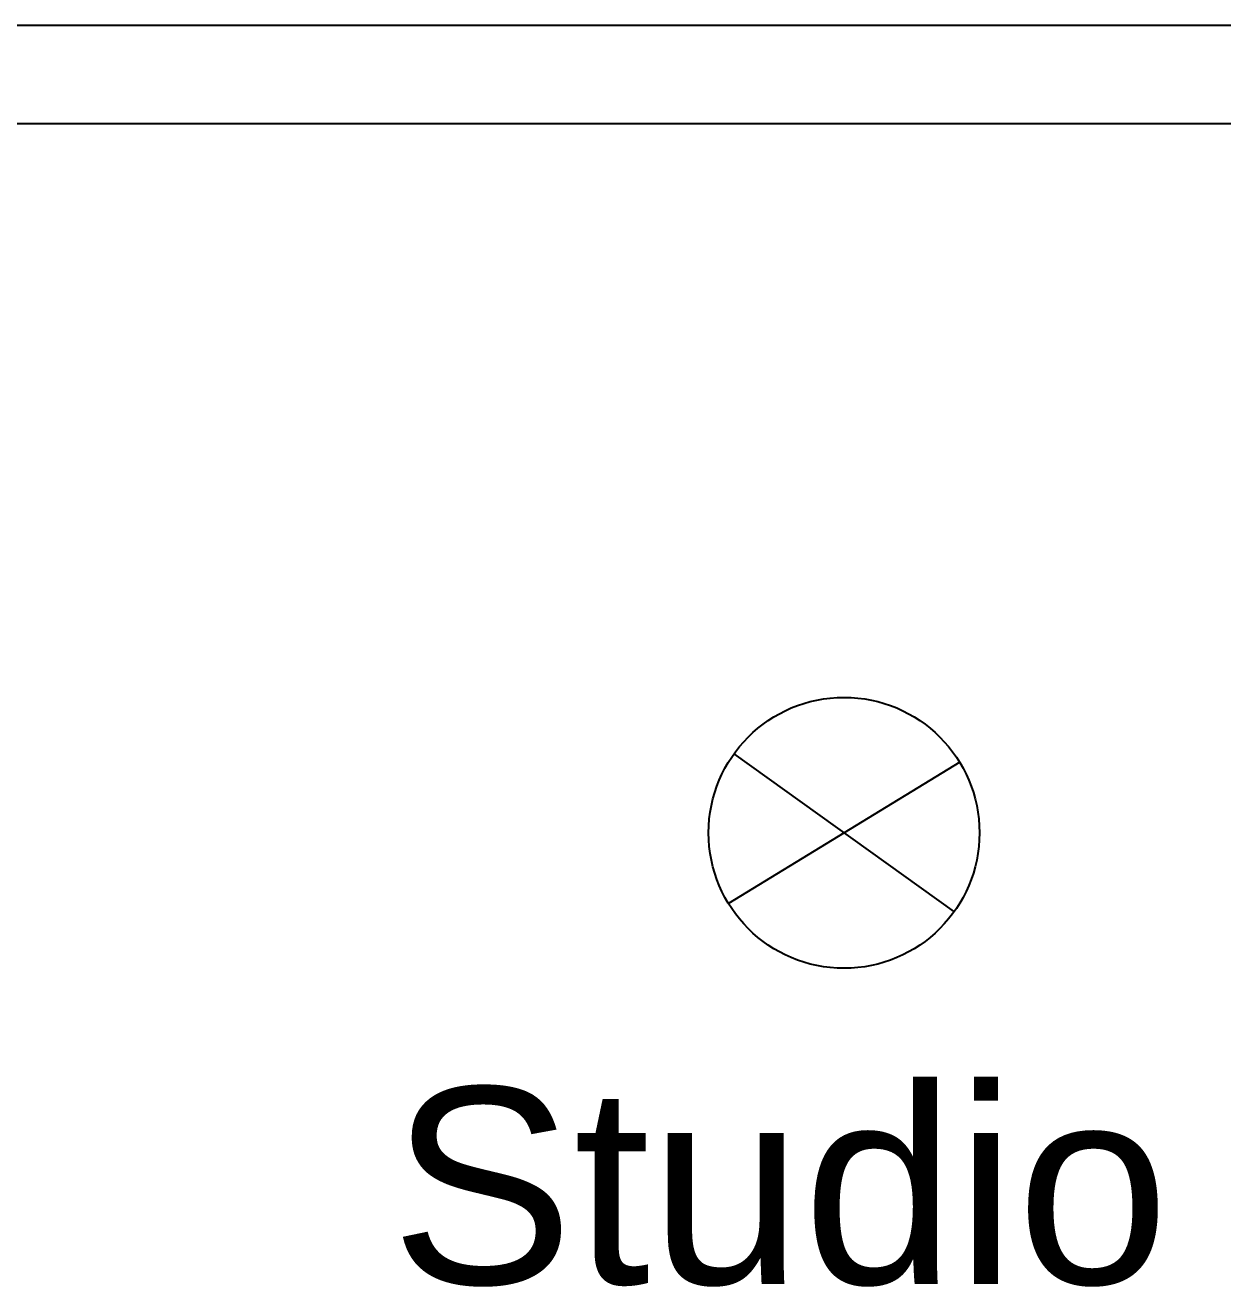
# Model space of a CAD drawing. Header units: millimetres. Extents: x 1251.1 to 1334.1, y 1577.6 to 1641.3.
# Drawn here: x 1307.822 to 1309.649, y 1614.754 to 1616.678 of the extents above; entities that cross this region are included whole.
import ezdxf

# ---------------------------------------------------------------- set-up
doc = ezdxf.new("R2010")
doc.units = ezdxf.units.MM
doc.layers.add('MURATURA', color=140, linetype='Continuous')
doc.styles.get("Standard").update_dxf_attribs({"font": 'Arial.ttf'})

msp = doc.modelspace()

# ---------------------------------------------------------------- linework, layer by layer
at = {"linetype": 'Continuous'}
for p, q in [((1308.903, 1615.5664), (1309.239, 1615.3259)), ((1309.2474, 1615.5538), (1308.8946, 1615.3385))]:
    msp.add_line(p, q, dxfattribs=at)
msp.add_circle((1309.071, 1615.4462), 0.2066, dxfattribs=at)
at = {"layer": 'MURATURA'}
for p, q in [((1306.9405, 1616.6778), (1311.1388, 1616.6778)), ((1306.9405, 1616.5278), (1311.139, 1616.5278))]:
    msp.add_line(p, q, dxfattribs=at)

# ---------------------------------------------------------------- texts
at = {"layer": 'MURATURA', "insert": (1308.379, 1615.0581), "char_height": 0.3, "attachment_point": 1}
msp.add_mtext_dynamic_manual_height_columns('{\\C0;Studio}', width=3.138539, gutter_width=12.5, heights=[0], dxfattribs=at)

doc.saveas('drawing.dxf')
